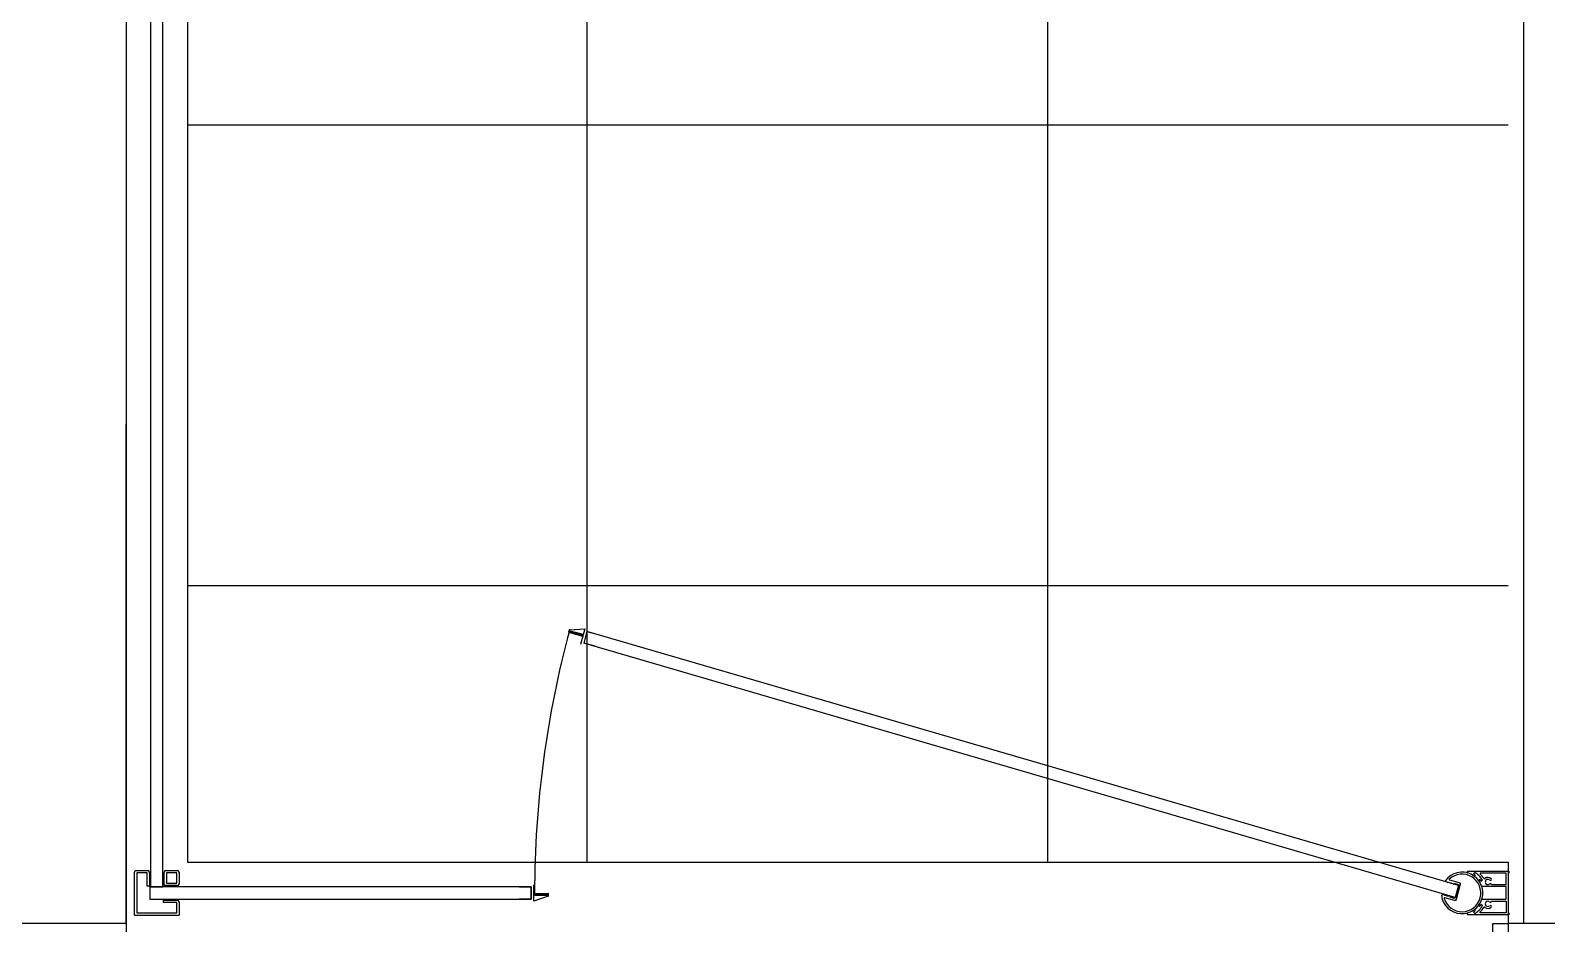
# Model space of a CAD drawing. Header units: millimetres. Extents: x 18456 to 179493, y -203649 to 469211.
# Drawn here: x 142524 to 143511, y 275621 to 276202 of the extents above; entities that cross this region are included whole.
import ezdxf

# ---------------------------------------------------------------- set-up
doc = ezdxf.new("R2010")
doc.units = ezdxf.units.MM
for name, color, linetype, true_color in [('X-평면도(기본형)$0$DOOR', 4, 'Continuous', 0x00ffff), ('X-평면도(기본형)$0$FIN', 9, 'Continuous', 0x808080), ('X-평면도(기본형)$0$FUR', 6, 'Continuous', 0xff00ff), ('X-평면도(기본형)$0$TIL', 5, 'Continuous', 0x0000ff)]:
    doc.layers.add(name, color=color, linetype=linetype, true_color=true_color)

# ---------------------------------------------------------------- blocks, each defined once
blk = doc.blocks.new('X-평면도(기본형)$0$pkdr750190-1')
at = {"layer": 'X-평면도(기본형)$0$DOOR'}
for points in [[(-250, 750), (-250, 725), (-240, 725), (-240, 720), (-260, 720), (-260, 750)], [(-115, 750), (-250, 750), (-250, 726), (-115, 726)]]:
    blk.add_lwpolyline(points, close=True, dxfattribs=at)

msp = doc.modelspace()

# ---------------------------------------------------------------- hatches: boundary and pattern name
at = {"layer": 'X-평면도(기본형)$0$FUR', "true_color": 0x808080}
for points in [[(142874.49, 275811.72), (142874.28, 275810.95), (142874.28, 275810.94), (142874.28, 275810.93), (142874.28, 275810.92), (142874.28, 275810.91), (142874.28, 275810.9), (142874.27, 275810.89), (142874.27, 275810.88), (142874.27, 275810.87), (142874.27, 275810.86), (142874.27, 275810.85), (142874.28, 275810.84), (142874.28, 275810.83), (142874.28, 275810.82), (142874.28, 275810.81), (142874.28, 275810.8), (142874.29, 275810.79), (142874.29, 275810.78), (142874.29, 275810.77), (142874.3, 275810.76), (142874.3, 275810.75), (142874.3, 275810.74), (142874.31, 275810.73), (142874.31, 275810.72), (142874.32, 275810.71), (142874.33, 275810.7), (142874.33, 275810.69), (142874.34, 275810.69), (142874.34, 275810.68), (142874.35, 275810.67), (142874.36, 275810.66), (142874.37, 275810.65), (142874.37, 275810.65), (142874.38, 275810.64), (142874.39, 275810.63), (142874.4, 275810.63), (142874.4, 275810.62), (142874.41, 275810.62), (142874.42, 275810.61), (142874.43, 275810.61), (142874.44, 275810.6), (142874.45, 275810.6), (142874.46, 275810.59), (142874.47, 275810.59), (142874.48, 275810.59), (142874.49, 275810.58), (142882.87, 275808.09), (142882.88, 275808.08), (142882.89, 275808.08), (142882.9, 275808.08), (142882.91, 275808.08), (142882.92, 275808.07), (142882.93, 275808.07), (142882.94, 275808.07), (142882.95, 275808.07), (142882.96, 275808.07), (142882.97, 275808.07), (142882.98, 275808.07), (142882.99, 275808.08), (142883, 275808.08), (142883.01, 275808.08), (142883.02, 275808.08), (142883.03, 275808.08), (142883.04, 275808.09), (142883.05, 275808.09), (142883.06, 275808.09), (142883.07, 275808.1), (142883.08, 275808.1), (142883.09, 275808.11), (142883.1, 275808.11), (142883.11, 275808.12), (142883.12, 275808.12), (142883.12, 275808.13), (142883.13, 275808.13), (142883.14, 275808.14), (142883.15, 275808.15), (142883.16, 275808.15), (142883.16, 275808.16), (142883.17, 275808.17), (142883.18, 275808.18), (142883.19, 275808.18), (142883.19, 275808.19), (142883.2, 275808.2), (142883.2, 275808.21), (142883.21, 275808.22), (142883.21, 275808.23), (142883.22, 275808.24), (142883.22, 275808.25), (142883.23, 275808.26), (142883.23, 275808.27), (142883.24, 275808.28), (142883.24, 275808.29), (142883.24, 275808.3), (142883.38, 275808.82), (142883.39, 275808.84), (142883.39, 275808.85), (142883.39, 275808.87), (142883.4, 275808.89), (142883.4, 275808.91), (142883.4, 275808.92), (142883.4, 275808.94), (142883.4, 275808.96), (142883.4, 275808.97), (142883.4, 275808.99), (142883.4, 275809.01), (142883.39, 275809.02), (142883.39, 275809.04), (142883.39, 275809.06), (142883.38, 275809.07), (142883.38, 275809.09), (142883.37, 275809.11), (142883.37, 275809.12), (142883.36, 275809.14), (142883.36, 275809.15), (142883.35, 275809.17), (142883.34, 275809.19), (142883.33, 275809.2), (142883.32, 275809.22), (142883.31, 275809.23), (142883.3, 275809.24), (142883.29, 275809.26), (142883.28, 275809.27), (142883.27, 275809.28), (142883.26, 275809.3), (142883.25, 275809.31), (142883.24, 275809.32), (142883.22, 275809.33), (142883.21, 275809.34), (142883.2, 275809.35), (142883.18, 275809.36), (142883.17, 275809.37), (142883.15, 275809.38), (142883.14, 275809.39), (142883.12, 275809.4), (142883.11, 275809.4), (142883.09, 275809.41), (142883.08, 275809.42), (142883.06, 275809.42), (142883.05, 275809.43), (142883.03, 275809.43)], [(142861.16, 275639.63), (142861.16, 275640.43), (142861.16, 275640.44), (142861.16, 275640.45), (142861.16, 275640.46), (142861.15, 275640.47), (142861.15, 275640.48), (142861.15, 275640.49), (142861.15, 275640.5), (142861.15, 275640.51), (142861.14, 275640.52), (142861.14, 275640.53), (142861.14, 275640.54), (142861.13, 275640.55), (142861.13, 275640.56), (142861.12, 275640.57), (142861.12, 275640.58), (142861.11, 275640.59), (142861.11, 275640.59), (142861.1, 275640.6), (142861.1, 275640.61), (142861.09, 275640.62), (142861.08, 275640.63), (142861.08, 275640.63), (142861.07, 275640.64), (142861.06, 275640.65), (142861.05, 275640.66), (142861.05, 275640.66), (142861.04, 275640.67), (142861.03, 275640.67), (142861.02, 275640.68), (142861.01, 275640.69), (142861, 275640.69), (142860.99, 275640.7), (142860.98, 275640.7), (142860.98, 275640.7), (142860.97, 275640.71), (142860.96, 275640.71), (142860.95, 275640.72), (142860.94, 275640.72), (142860.93, 275640.72), (142860.92, 275640.72), (142860.91, 275640.73), (142860.9, 275640.73), (142860.89, 275640.73), (142860.88, 275640.73), (142860.87, 275640.73), (142852.13, 275640.97), (142852.12, 275640.97), (142852.11, 275640.97), (142852.1, 275640.97), (142852.08, 275640.97), (142852.07, 275640.97), (142852.06, 275640.97), (142852.05, 275640.97), (142852.04, 275640.96), (142852.03, 275640.96), (142852.02, 275640.96), (142852.01, 275640.95), (142852, 275640.95), (142851.99, 275640.95), (142851.99, 275640.94), (142851.98, 275640.94), (142851.97, 275640.93), (142851.96, 275640.93), (142851.95, 275640.92), (142851.94, 275640.91), (142851.93, 275640.91), (142851.92, 275640.9), (142851.92, 275640.9), (142851.91, 275640.89), (142851.9, 275640.88), (142851.89, 275640.87), (142851.89, 275640.87), (142851.88, 275640.86), (142851.88, 275640.85), (142851.87, 275640.84), (142851.86, 275640.83), (142851.86, 275640.82), (142851.85, 275640.81), (142851.85, 275640.8), (142851.84, 275640.79), (142851.84, 275640.78), (142851.84, 275640.78), (142851.83, 275640.77), (142851.83, 275640.76), (142851.83, 275640.75), (142851.82, 275640.74), (142851.82, 275640.72), (142851.82, 275640.71), (142851.82, 275640.7), (142851.82, 275640.69), (142851.82, 275640.68), (142851.82, 275640.67), (142851.82, 275640.13), (142851.82, 275640.11), (142851.82, 275640.09), (142851.82, 275640.08), (142851.82, 275640.06), (142851.83, 275640.04), (142851.83, 275640.03), (142851.83, 275640.01), (142851.84, 275639.99), (142851.84, 275639.98), (142851.85, 275639.96), (142851.85, 275639.94), (142851.86, 275639.93), (142851.87, 275639.91), (142851.87, 275639.9), (142851.88, 275639.88), (142851.89, 275639.87), (142851.9, 275639.85), (142851.91, 275639.84), (142851.92, 275639.83), (142851.93, 275639.81), (142851.94, 275639.8), (142851.95, 275639.79), (142851.96, 275639.77), (142851.98, 275639.76), (142851.99, 275639.75), (142852, 275639.74), (142852.02, 275639.73), (142852.03, 275639.72), (142852.04, 275639.71), (142852.06, 275639.7), (142852.07, 275639.69), (142852.09, 275639.68), (142852.1, 275639.68), (142852.12, 275639.67), (142852.13, 275639.66), (142852.15, 275639.66), (142852.17, 275639.65), (142852.18, 275639.65), (142852.2, 275639.64), (142852.22, 275639.64), (142852.23, 275639.64), (142852.25, 275639.63), (142852.27, 275639.63), (142852.28, 275639.63), (142852.3, 275639.63), (142852.32, 275639.63)]]:
    msp.add_hatch(color=8, dxfattribs=at).paths.add_polyline_path(points, flags=0)

# ---------------------------------------------------------------- linework, layer by layer
at = {"layer": 'X-평면도(기본형)$0$FIN'}
msp.add_line((143496.07, 276831.05), (143496.07, 275621.05), dxfattribs=at)
at = {"layer": 'X-평면도(기본형)$0$FUR', "color": 4, "ltscale": 3, "true_color": 0x00ffff}
for p, q in [((142586.07, 276821.05), (142586.07, 275621.05)), ((142626.07, 276821.05), (142626.07, 275661.05)), ((142626.07, 275661.05), (143486.07, 275661.05)), ((143486.07, 275661.05), (143486.07, 275621.05))]:
    msp.add_line(p, q, dxfattribs=at)
at = {"layer": 'X-평면도(기본형)$0$FUR'}
msp.add_line((142586.07, 275621.05), (142586.07, 275946.05), dxfattribs=at)
at = {"layer": 'X-평면도(기본형)$0$FUR', "color": 8, "true_color": 0x808080}
for p, q in [((142874.61, 275812.17), (142874.28, 275810.95)), ((142883.03, 275809.43), (142874.49, 275811.72)), ((142882.87, 275808.09), (142874.49, 275810.58)), ((142874.89, 275812.39), (142884.83, 275812.97)), ((142884.83, 275812.97), (142882.08, 275802.73)), ((142883.46, 275807.88), (142882.87, 275808.09)), ((142883.38, 275808.82), (142883.24, 275808.3)), ((142883.47, 275807.88), (142883.46, 275807.88)), ((142886.16, 275811.27), (142884.09, 275803.54)), ((142886.16, 275811.27), (142884.09, 275803.54)), ((142886.16, 275811.27), (142893.59, 275809.27)), ((143453.66, 275645.81), (142886.16, 275811.27)), ((142891.52, 275801.55), (142884.09, 275803.54)), ((143451.59, 275638.08), (142884.09, 275803.54)), ((142591.57, 275626.55), (142591.57, 275654.55)), ((142592.57, 275655.55), (142600.32, 275655.55)), ((142599.82, 275654.05), (142593.07, 275654.05)), ((142599.82, 275645.55), (142599.82, 275654.05)), ((142601.32, 275654.55), (142601.32, 275645.55)), ((142610.82, 275645.8), (142610.82, 275654.55)), ((142611.82, 275655.55), (142619.57, 275655.55)), ((142612.32, 275654.05), (142612.32, 275647.3)), ((142619.07, 275654.05), (142612.32, 275654.05)), ((142612.32, 275647.3), (142619.07, 275647.3)), ((142620.57, 275654.55), (142620.57, 275646.8)), ((143445.21, 275649.21), (143445.19, 275649.14)), ((143445.41, 275648.59), (143446.74, 275647.77)), ((143446.74, 275647.77), (143446.83, 275648.1)), ((143446.83, 275648.1), (143448.76, 275647.59)), ((143447.78, 275649.47), (143454.18, 275647.75)), ((143448.76, 275647.59), (143450.6, 275646.73)), ((143450.6, 275646.73), (143450.76, 275647.31)), ((143450.76, 275647.31), (143453.36, 275646.62)), ((143459.27, 275654.52), (143459.27, 275654.75)), ((143459.77, 275655.25), (143486.37, 275655.25)), ((143464.25, 275654.43), (143463.35, 275653.53)), ((143484.77, 275653.95), (143467.77, 275653.95)), ((143467.77, 275653.95), (143467.77, 275653.33)), ((143468.44, 275648.43), (143469.34, 275649.34)), ((143484.77, 275646.45), (143484.77, 275653.95)), ((143486.07, 275653.95), (143486.07, 275628.15)), ((143486.37, 275653.95), (143486.07, 275653.95)), ((143486.37, 275655.25), (143486.37, 275653.95)), ((142601.32, 275645.55), (142599.82, 275645.55)), ((142619.57, 275645.8), (142610.82, 275645.8)), ((142842.07, 275645.05), (142849.77, 275645.05)), ((142849.77, 275637.05), (142849.77, 275645.05)), ((142849.77, 275645.05), (142849.77, 275637.05)), ((142849.77, 275645.05), (142849.77, 275637.05)), ((142849.77, 275637.18), (142849.77, 275644.92)), ((142851.5, 275635.74), (142851.5, 275646.35)), ((142851.5, 275641.01), (142852.13, 275640.97)), ((142851.5, 275641.01), (142851.5, 275641.01)), ((142860.94, 275638.88), (142851.5, 275635.74)), ((142851.82, 275640.13), (142851.82, 275640.67)), ((142852.13, 275640.97), (142860.87, 275640.73)), ((142852.32, 275639.63), (142861.16, 275639.63)), ((142861.16, 275639.16), (142861.16, 275640.43)), ((143442.59, 275639.42), (143442.57, 275639.36)), ((143444.62, 275639.84), (143443.06, 275639.79)), ((143444.53, 275639.51), (143444.62, 275639.84)), ((143446.46, 275638.99), (143444.53, 275639.51)), ((143451.07, 275636.13), (143444.67, 275637.85)), ((143448.48, 275638.81), (143446.46, 275638.99)), ((143448.32, 275638.22), (143448.48, 275638.81)), ((143450.92, 275637.53), (143448.32, 275638.22)), ((143453.71, 275646.01), (143451.53, 275637.88)), ((143453.66, 275645.81), (143451.59, 275638.08)), ((143454.82, 275646.65), (143452.17, 275636.77)), ((143484.77, 275645.15), (143468.83, 275645.15)), ((143475.06, 275646.45), (143484.77, 275646.45)), ((143484.77, 275636.95), (143484.77, 275645.15)), ((142610.57, 275634.8), (142610.57, 275636.3)), ((142610.57, 275636.3), (142619.57, 275636.3)), ((142619.07, 275634.8), (142610.57, 275634.8)), ((142620.57, 275635.3), (142620.57, 275626.55)), ((142849.77, 275637.05), (142842.07, 275637.05)), ((143459.27, 275627.35), (143459.27, 275627.58)), ((143463.35, 275628.57), (143464.25, 275627.67)), ((143467.77, 275628.15), (143467.77, 275628.76)), ((143484.77, 275628.15), (143467.77, 275628.15)), ((143469.34, 275632.76), (143468.44, 275633.66)), ((143468.83, 275636.95), (143484.77, 275636.95)), ((143475.06, 275635.65), (143484.77, 275635.65)), ((143484.77, 275635.65), (143484.77, 275628.15)), ((143486.07, 275628.15), (143486.37, 275628.15)), ((143486.37, 275628.15), (143486.37, 275626.85)), ((142591.57, 275626.55), (142620.57, 275626.55)), ((143486.37, 275626.85), (143459.77, 275626.85))]:
    msp.add_line(p, q, dxfattribs=at)
at = {"layer": 'X-평면도(기본형)$0$FUR'}
msp.add_lwpolyline([(140986.07, 275621.05), (140986.07, 276821.05), (142586.07, 276821.05), (142586.07, 275621.05)], close=True, dxfattribs=at)
at = {"layer": 'X-평면도(기본형)$0$FUR', "color": 8, "true_color": 0x808080}
msp.add_lwpolyline([(142602.07, 276806.05), (142602.07, 275645.05), (142610.07, 275645.05), (142610.07, 276806.05)], close=True, dxfattribs=at)
for points in [[(142593.07, 275654.05), (142593.07, 275628.05), (142619.07, 275628.05), (142619.07, 275634.8)], [(142619.07, 275647.3), (142619.07, 275654.05)], [(142849.77, 275645.05), (142601.57, 275645.05), (142601.57, 275637.05), (142849.77, 275637.05)]]:
    msp.add_lwpolyline(points, dxfattribs=at)
for centre, radius, start, end in [((143505.96, 275641.05), 653.84, 164.80717, 180.00662), ((142874.57, 275810.87), 0.3, 165, 253.40155), ((142874.9, 275812.09), 0.3, 91.86197, 165), ((142882.95, 275808.37), 0.3, 253.40155, 345), ((142882.9, 275808.95), 0.5, 345, 75), ((142592.57, 275654.55), 1, 90, 180), ((142600.32, 275654.55), 1, 0, 90), ((142611.82, 275654.55), 1, 90, 180), ((142619.57, 275654.55), 1, 0, 90), ((143455.96, 275641.05), 13.5, 187.19161, 142.80839), ((143455.96, 275641.05), 12.2, 197.05089, 132.94911), ((143445.68, 275649.01), 0.5, 165, 238.16943), ((143447.86, 275649.76), 0.3, 132.94911, 255), ((143459.77, 275654.75), 0.5, 90, 180), ((143459.77, 275654.52), 0.5, 180, 254.20818), ((143455.96, 275641.05), 13.5, 54.49723, 74.20818), ((143455.96, 275641.05), 14.5, 54.49723, 59.37551), ((143464.09, 275652.45), 0.5, 234.49723, 54.49723), ((143455.96, 275641.05), 15.74, 31.77847, 58.22153), ((143467.36, 275649.18), 0.5, 35.50277, 215.50277), ((143455.96, 275641.05), 13.5, 17.68019, 35.50277), ((143455.96, 275641.05), 17.04, 33.89188, 46.12597), ((143455.96, 275641.05), 14.5, 30.62449, 35.50277), ((143470.52, 275650.83), 0.5, 213.89188, 310.00943), ((143472.77, 275648.15), 3, 46.05713, 130.00943), ((143472.77, 275648.15), 1.7, 46.05713, 313.94287), ((143474.41, 275649.84), 0.65, 226.05713, 46.05713), ((142619.57, 275646.8), 1, 270, 0), ((142852.12, 275640.67), 0.3, 88.40155, 180), ((142852.32, 275640.13), 0.5, 180, 270), ((142860.86, 275640.43), 0.3, 0, 88.40155), ((142860.86, 275639.16), 0.3, 286.86197, 360), ((143443.07, 275639.29), 0.5, 91.83057, 165), ((143444.59, 275637.56), 0.3, 75, 197.05089), ((143474.41, 275646.46), 0.65, 359.30146, 133.94287), ((142619.57, 275635.3), 1, 0, 90), ((143459.77, 275627.58), 0.5, 105.79182, 180), ((143455.96, 275641.05), 13.5, 285.79182, 305.50277), ((143455.96, 275641.05), 14.5, 300.62449, 305.50277), ((143464.09, 275629.65), 0.5, 305.50277, 125.50277), ((143455.96, 275641.05), 15.74, 301.77847, 328.22153), ((143467.36, 275632.92), 0.5, 144.49723, 324.49723), ((143455.96, 275641.05), 13.5, 324.49723, 342.31981), ((143455.96, 275641.05), 14.5, 324.49723, 329.37551), ((143455.96, 275641.05), 17.04, 313.87403, 326.10812), ((143470.52, 275631.27), 0.5, 49.99057, 146.10812), ((143472.77, 275633.95), 3, 229.99057, 313.94287), ((143472.77, 275633.95), 1.7, 46.05713, 313.94287), ((143474.41, 275635.64), 0.65, 226.05713, 0.69854), ((143474.41, 275632.26), 0.65, 313.94287, 133.94287), ((143459.77, 275627.35), 0.5, 180, 270)]:
    msp.add_arc(centre, radius, start, end, dxfattribs=at)
at = {"layer": 'X-평면도(기본형)$0$FUR', "color": 8, "true_color": 0x808080, "extrusion": (0, 0, -1)}
for centre, radius, start, end in [((-143453.95, 275646.88), 0.9, 105, 195), ((-143451.05, 275638.01), 0.5, 195, 285), ((-143453.23, 275646.13), 0.5, 105, 195), ((-143451.3, 275637), 0.9, 195, 285)]:
    msp.add_arc(centre, radius, start, end, dxfattribs=at)
at = {"layer": 'X-평면도(기본형)$0$TIL'}
for p, q in [((142886.07, 276721.05), (142886.07, 275661.05)), ((143186.07, 276690.82), (143186.07, 275661.05)), ((142626.07, 276141.05), (143486.07, 276141.05)), ((142626.07, 275841.05), (143486.07, 275841.05)), ((142586.07, 275621.05), (142586.07, 274641.05))]:
    msp.add_line(p, q, dxfattribs=at)

# ---------------------------------------------------------------- block references
msp.add_blockref('X-평면도(기본형)$0$pkdr750190-1', (143736.07, 274871.05))

doc.saveas('drawing.dxf')
